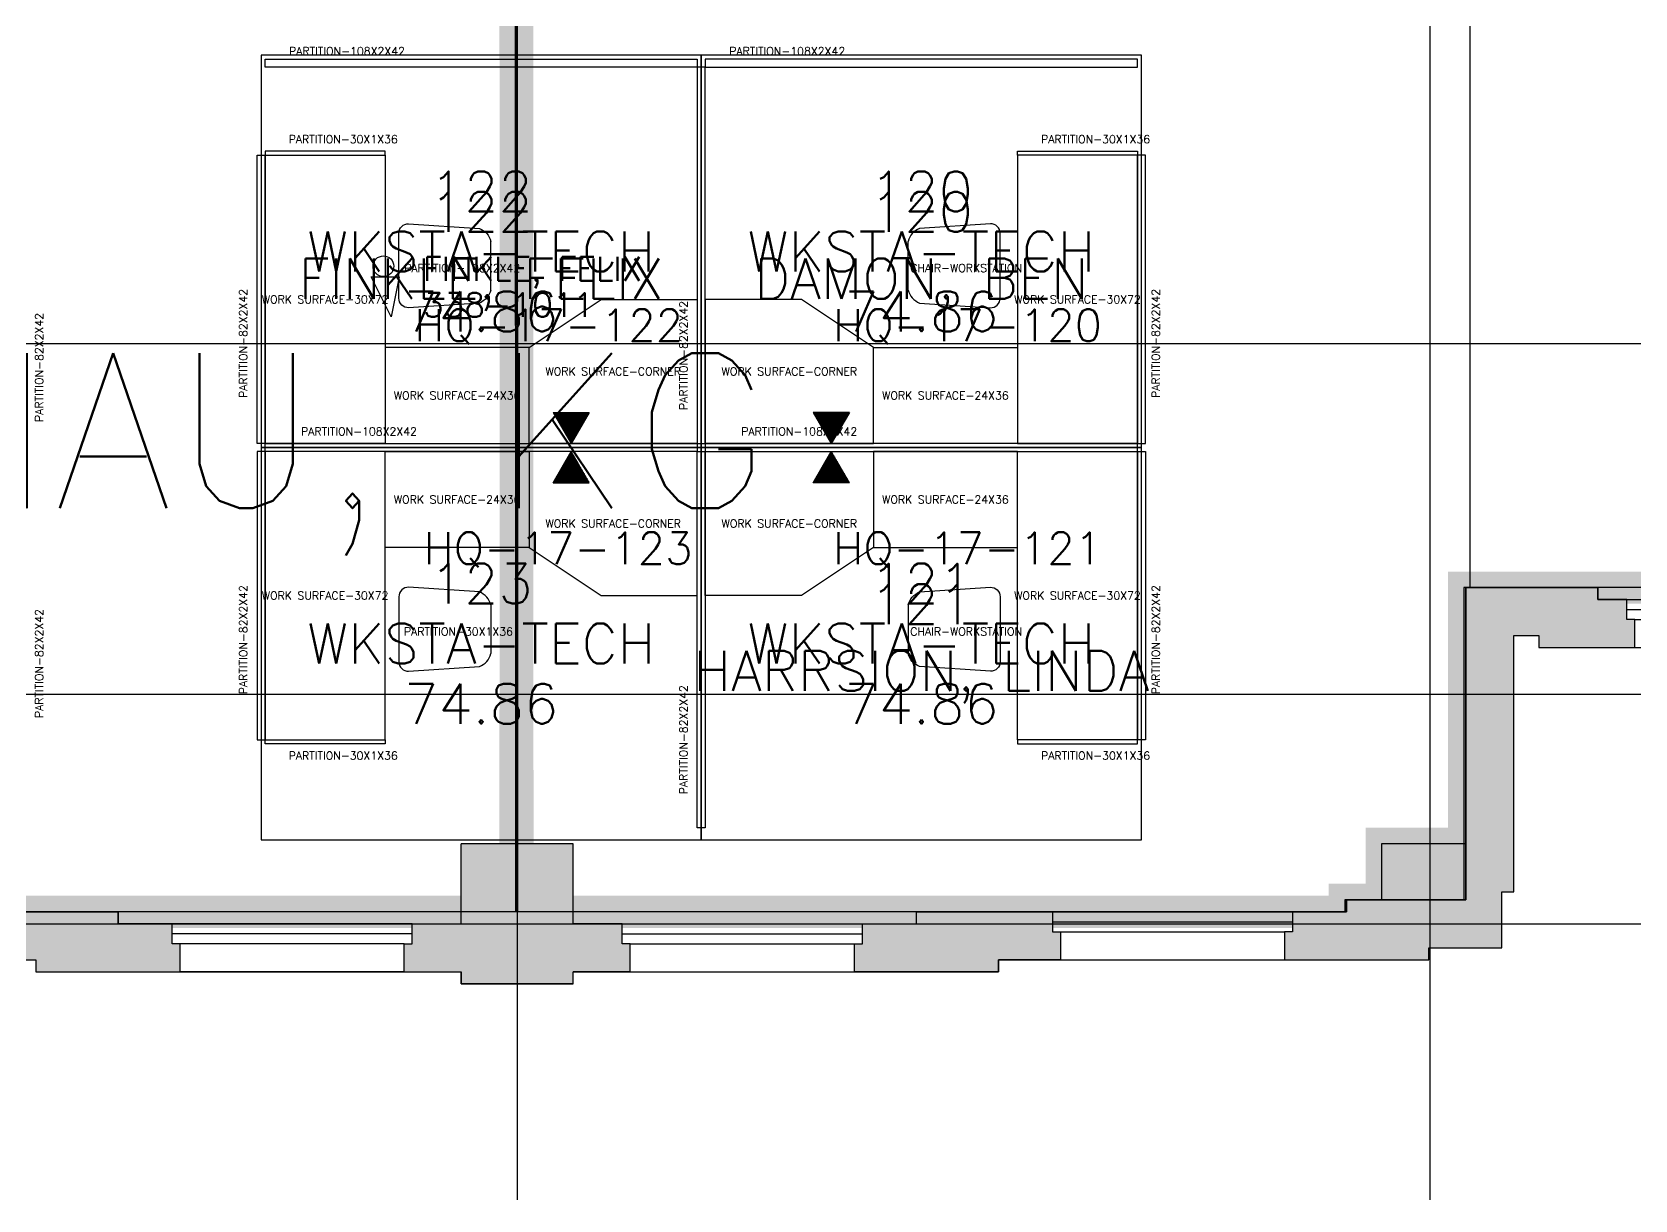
# Model space of a CAD drawing. Extents: x -90 to 4351, y -312 to 2865.
# Drawn here: x 634.2 to 1034.7, y -312 to -20.2 of the extents above; entities that cross this region are included whole.
import ezdxf
from ezdxf.enums import TextEntityAlignment as Align

# ---------------------------------------------------------------- set-up
doc = ezdxf.new("R2010")
doc.units = 0
doc.header["$LTSCALE"] = 120
doc.header["$MEASUREMENT"] = 0
doc.layers.get('0').update_dxf_attribs({"linetype": 'CONTINUOUS'})
for name, color, linetype in [('Added', 3, 'CONTINUOUS'), ('Deleted', 1, 'CONTINUOUS'), ('PL', 82, 'CONTINUOUS')]:
    doc.layers.add(name, color=color, linetype=linetype)
doc.styles.add('ASSETTEXT', font='simplex.shx')
doc.styles.get("Standard").update_dxf_attribs({"font": 'simplex.shx'})

# ---------------------------------------------------------------- blocks, each defined once
blk = doc.blocks.new('WNH')
for p, q in [((-2, 5), (58, 5)), ((-2, 2.5), (58, 2.5)), ((0, 0), (56, 0))]:
    blk.add_line(p, q)
at = {"layer": 'PL'}
blk.add_line((0, -7), (56, -7), dxfattribs=at)
blk = doc.blocks.new('CWSURF')
blk.add_lwpolyline([(24, 36), (0, 36), (0, 0), (42, 0), (42, 24)], close=True)
blk = doc.blocks.new('CHAIR')
blk.add_lwpolyline([(-6.087272, 11.499599, 0.234283), (-9.327464, 8.599554), (-10.501149, -9.063947, 0.418572), (-8.101414, -11.4996), (8.101414, -11.4996, 0.418572), (10.501149, -9.063947), (9.327464, 8.599554, 0.234283), (6.087272, 11.499599, 0.234283)], format="xyb")
blk.add_lwpolyline([(-6.087273, 11.4996), (6.087273, 11.4996)])
blk = doc.blocks.new('UNIT')
blk.add_lwpolyline([(0, 0), (1, 0), (1, 1), (0, 1)], close=True)
blk = doc.blocks.new('WSURF')
for p, q in [((0, 1), (0, 0)), ((1, 1), (0, 1)), ((1, 0), (1, 1)), ((0, 0), (1, 0))]:
    blk.add_line(p, q)
blk = doc.blocks.new('PART')
for p, q in [((1, 2), (0, 2)), ((0, 2), (0, 0)), ((1, 0), (1, 2)), ((0, 0), (1, 0))]:
    blk.add_line(p, q)
blk = doc.blocks.new('PERSON')
blk.add_lwpolyline([(-8, 0), (-13, 10), (-6, 10), (-8, 0)])
blk.add_circle((-9.918655, 12.655), 2.586836)
blk = doc.blocks.new('OUTLETW')
for p, q in [((7.79, 4.5), (0, 0)), ((7.05, 4.07), (7.79, 4.07)), ((7.43, 4.29), (7.79, 4.29)), ((7.79, -4.5), (7.79, 4.5)), ((7.79, -4.5), (0, 0)), ((0.19, 0.11), (7.79, 0.11)), ((0.57, 0.33), (7.79, 0.33)), ((0.95, 0.55), (7.79, 0.55)), ((1.33, 0.77), (7.79, 0.77)), ((1.72, 0.99), (7.79, 0.99)), ((2.1, 1.21), (7.79, 1.21)), ((2.48, 1.43), (7.79, 1.43)), ((2.86, 1.65), (7.79, 1.65)), ((3.24, 1.87), (7.79, 1.87)), ((3.62, 2.09), (7.79, 2.09)), ((4, 2.31), (7.79, 2.31)), ((4.38, 2.53), (7.79, 2.53)), ((4.76, 2.75), (7.79, 2.75)), ((5.15, 2.97), (7.79, 2.97)), ((5.53, 3.19), (7.79, 3.19)), ((5.91, 3.41), (7.79, 3.41)), ((6.29, 3.63), (7.79, 3.63)), ((6.67, 3.85), (7.79, 3.85)), ((0.19, -0.11), (7.79, -0.11)), ((0.57, -0.33), (7.79, -0.33)), ((0.95, -0.55), (7.79, -0.55)), ((1.33, -0.77), (7.79, -0.77)), ((1.72, -0.99), (7.79, -0.99)), ((2.1, -1.21), (7.79, -1.21)), ((2.48, -1.43), (7.79, -1.43)), ((2.86, -1.65), (7.79, -1.65)), ((3.24, -1.87), (7.79, -1.87)), ((3.62, -2.09), (7.79, -2.09)), ((4, -2.31), (7.79, -2.31)), ((4.38, -2.53), (7.79, -2.53)), ((4.76, -2.75), (7.79, -2.75)), ((5.15, -2.97), (7.79, -2.97)), ((5.53, -3.19), (7.79, -3.19)), ((5.91, -3.41), (7.79, -3.41)), ((6.29, -3.63), (7.79, -3.63)), ((6.67, -3.85), (7.79, -3.85)), ((7.05, -4.07), (7.79, -4.07)), ((7.43, -4.29), (7.79, -4.29))]:
    blk.add_line(p, q)

msp = doc.modelspace()

# ---------------------------------------------------------------- hatches: boundary and pattern name
at = {"layer": 'Deleted'}
h = msp.add_hatch(color=256, dxfattribs=at)
h.paths.add_polyline_path([(1025.45, -159.02), (992.45, -159.02), (992.45, -223.02), (971.45, -223.02), (971.45, -237.02), (962.7, -237.02), (962.7, -240.02), (949.2, -240.02), (949.2, -245.02), (947.2, -245.02), (947.2, -252.02), (983.2, -252.02), (983.2, -249.02), (1001.45, -249.02), (1001.45, -235.02), (1004.45, -235.02), (1004.45, -171.02), (1010.7, -171.02), (1010.7, -174.02), (1034.7, -174.02), (1034.7, -167.02), (1032.7, -167.02), (1032.7, -162.02), (1025.45, -162.02)])
h.paths.add_polyline_path([(875.7, -255.02), (839.7, -255.02), (839.7, -248.02), (841.7, -248.02), (841.7, -243.02), (855.2, -243.02), (855.2, -240.02), (889.2, -240.02), (889.2, -245.02), (891.2, -245.02), (891.2, -252.02), (875.7, -252.02)])
h = msp.add_hatch(color=256, dxfattribs=at)
h.paths.add_polyline_path([(655.7, -243.02), (655.7, -240.02), (621.7, -240.02), (621.7, -245.02), (619.7, -245.02), (619.7, -252.02), (635.2, -252.02), (635.2, -255.02), (671.2, -255.02), (671.2, -248.02), (669.2, -248.02), (669.2, -243.02)])
h.paths.add_polyline_path([(769.45, -243.02), (769.45, -223.02), (741.45, -223.02), (741.45, -243.02), (729.2, -243.02), (729.2, -248.02), (727.2, -248.02), (727.2, -255.02), (741.45, -255.02), (741.45, -258.02), (769.45, -258.02), (769.45, -255.02), (783.7, -255.02), (783.7, -248.02), (781.7, -248.02), (781.7, -243.02)])

# ---------------------------------------------------------------- linework, layer by layer
at = {"layer": 'Added'}
msp.add_lwpolyline([(35.82, -185.65), (4350.51, -185.65), (4350.51, 2865.44), (35.82, 2865.44)], close=True, dxfattribs=at)
at = {"layer": 'Deleted'}
for p, q in [((755.45, 744), (755.45, -312)), ((755.45, 744), (755.45, -312)), ((983.45, 744), (983.45, -312)), ((-47.89, -98), (1566.19, -98)), ((1025.45, -159.02), (992.45, -159.02)), ((992.45, -159.02), (992.45, -223.02)), ((992.45, -159.02), (992.45, -223.02)), ((1025.45, -159.02), (992.45, -159.02)), ((1025.45, -162.02), (1025.45, -159.02)), ((1025.45, -162.02), (1025.45, -159.02)), ((1032.7, -162.02), (1025.45, -162.02)), ((1032.7, -162.02), (1025.45, -162.02)), ((1032.7, -162.02), (1092.7, -162.02)), ((1032.7, -167.02), (1032.7, -162.02)), ((1032.7, -167.02), (1032.7, -162.02)), ((1034.7, -167.02), (1032.7, -167.02)), ((1034.7, -167.02), (1032.7, -167.02)), ((1034.7, -174.02), (1034.7, -167.02)), ((1034.7, -174.02), (1034.7, -167.02)), ((1004.45, -235.02), (1004.45, -171.02)), ((1004.45, -171.02), (1010.7, -171.02)), ((1004.45, -235.02), (1004.45, -171.02)), ((1004.45, -171.02), (1010.7, -171.02)), ((1010.7, -171.02), (1010.7, -174.02)), ((1010.7, -171.02), (1010.7, -174.02)), ((1010.7, -174.02), (1034.7, -174.02)), ((1010.7, -174.02), (1034.7, -174.02)), ((769.45, -223.02), (741.45, -223.02)), ((741.45, -243.02), (741.45, -223.02)), ((769.45, -223.02), (741.45, -223.02)), ((741.45, -243.02), (741.45, -223.02)), ((769.45, -243.02), (769.45, -223.02)), ((769.45, -243.02), (769.45, -223.02)), ((992.45, -223.02), (971.45, -223.02)), ((971.45, -223.02), (971.45, -237.02)), ((992.45, -223.02), (971.45, -223.02)), ((971.45, -223.02), (971.45, -237.02)), ((1001.45, -249.02), (1001.45, -235.02)), ((1001.45, -235.02), (1004.45, -235.02)), ((1001.45, -249.02), (1001.45, -235.02)), ((1001.45, -235.02), (1004.45, -235.02)), ((655.7, -240.02), (621.7, -240.02)), ((655.7, -240.02), (621.7, -240.02)), ((655.7, -243.02), (655.7, -240.02)), ((655.7, -243.02), (655.7, -240.02)), ((855.2, -243.02), (855.2, -240.02)), ((855.2, -240.02), (889.2, -240.02)), ((855.2, -243.02), (855.2, -240.02)), ((855.2, -240.02), (889.2, -240.02)), ((889.2, -240.02), (949.2, -240.02)), ((889.2, -240.02), (889.2, -245.02)), ((889.2, -240.02), (889.2, -245.02)), ((962.7, -240.02), (949.2, -240.02)), ((949.2, -240.02), (949.2, -245.02)), ((962.7, -240.02), (949.2, -240.02)), ((949.2, -240.02), (949.2, -245.02)), ((971.45, -237.02), (962.7, -237.02)), ((962.7, -237.02), (962.7, -240.02)), ((971.45, -237.02), (962.7, -237.02)), ((962.7, -237.02), (962.7, -240.02)), ((-47.89, -243), (1566.19, -243)), ((669.2, -243.02), (655.7, -243.02)), ((669.2, -243.02), (655.7, -243.02)), ((669.2, -243.02), (729.2, -243.02)), ((669.2, -248.02), (669.2, -243.02)), ((669.2, -248.02), (669.2, -243.02)), ((729.2, -243.02), (741.45, -243.02)), ((729.2, -248.02), (729.2, -243.02)), ((729.2, -243.02), (741.45, -243.02)), ((729.2, -248.02), (729.2, -243.02)), ((781.7, -243.02), (769.45, -243.02)), ((781.7, -243.02), (769.45, -243.02)), ((781.7, -248.02), (781.7, -243.02)), ((781.7, -243.02), (841.7, -243.02)), ((781.7, -248.02), (781.7, -243.02)), ((841.7, -248.02), (841.7, -243.02)), ((841.7, -243.02), (855.2, -243.02)), ((841.7, -248.02), (841.7, -243.02)), ((841.7, -243.02), (855.2, -243.02)), ((671.2, -248.02), (669.2, -248.02)), ((671.2, -248.02), (669.2, -248.02)), ((671.2, -255.02), (671.2, -248.02)), ((671.2, -255.02), (671.2, -248.02)), ((727.2, -248.02), (729.2, -248.02)), ((727.2, -255.02), (727.2, -248.02)), ((727.2, -248.02), (729.2, -248.02)), ((727.2, -255.02), (727.2, -248.02)), ((783.7, -248.02), (781.7, -248.02)), ((783.7, -248.02), (781.7, -248.02)), ((783.7, -255.02), (783.7, -248.02)), ((783.7, -255.02), (783.7, -248.02)), ((839.7, -255.02), (839.7, -248.02)), ((839.7, -248.02), (841.7, -248.02)), ((839.7, -255.02), (839.7, -248.02)), ((839.7, -248.02), (841.7, -248.02)), ((889.2, -245.02), (891.2, -245.02)), ((889.2, -245.02), (891.2, -245.02)), ((891.2, -245.02), (891.2, -252.02)), ((891.2, -245.02), (891.2, -252.02)), ((949.2, -245.02), (947.2, -245.02)), ((947.2, -245.02), (947.2, -252.02)), ((949.2, -245.02), (947.2, -245.02)), ((947.2, -245.02), (947.2, -252.02)), ((619.7, -252.02), (635.2, -252.02)), ((619.7, -252.02), (635.2, -252.02)), ((635.2, -252.02), (635.2, -255.02)), ((635.2, -252.02), (635.2, -255.02)), ((891.2, -252.02), (875.7, -252.02)), ((875.7, -252.02), (875.7, -255.02)), ((891.2, -252.02), (875.7, -252.02)), ((875.7, -252.02), (875.7, -255.02)), ((947.2, -252.02), (983.2, -252.02)), ((947.2, -252.02), (983.2, -252.02)), ((983.2, -252.02), (983.2, -249.02)), ((983.2, -249.02), (1001.45, -249.02)), ((983.2, -252.02), (983.2, -249.02)), ((983.2, -249.02), (1001.45, -249.02)), ((635.2, -255.02), (671.2, -255.02)), ((635.2, -255.02), (671.2, -255.02)), ((727.2, -255.02), (741.45, -255.02)), ((727.2, -255.02), (741.45, -255.02)), ((741.45, -258.02), (741.45, -255.02)), ((741.45, -258.02), (741.45, -255.02)), ((783.7, -255.02), (769.45, -255.02)), ((769.45, -258.02), (769.45, -255.02)), ((783.7, -255.02), (769.45, -255.02)), ((769.45, -258.02), (769.45, -255.02)), ((875.7, -255.02), (839.7, -255.02)), ((875.7, -255.02), (839.7, -255.02)), ((769.45, -258.02), (741.45, -258.02)), ((769.45, -258.02), (741.45, -258.02))]:
    msp.add_line(p, q, dxfattribs=at)
at = {"layer": 'Deleted', "const_width": 8}
for points in [[(1199.95, -159.02), (992.45, -159.02), (992.45, -223.02), (971.45, -223.02), (971.45, -237.02), (962.7, -237.02), (962.7, -240.02), (755, -240.02), (755.45, 685), (855.2, 684.98), (855.2, 681.98), (962.7, 681.98), (962.7, 678.98), (971.45, 678.98), (971.45, 664.98), (992.45, 664.98), (992.45, 600.98), (1191.2, 600.98)], [(1220, -159.02), (1025, -159.02), (992, -159.02), (992, -237.02), (962.25, -237.02), (962.25, -240.02), (755.09, -240.02), (755, 52.98), (996, 52.98), (996, 391.98), (755, 391.98), (755, 685), (992.05, 685), (992, 600.98), (1220, 600.98)], [(1199.95, -159.02), (992.45, -159.02), (992.45, -223.02), (971.45, -223.02), (971.45, -237.02), (962.7, -237.02), (962.7, -240.02), (755, -240.02), (755.45, 685), (855.2, 684.98), (855.2, 681.98), (962.7, 681.98), (962.7, 678.98), (971.45, 678.98), (971.45, 664.98), (992.45, 664.98), (992.45, 600.98), (1191.2, 600.98)], [(1220.45, -159), (1025.45, -159), (992.45, -159), (992.45, -237), (962.7, -237), (962.7, -240), (755.53, -240), (755.45, 53), (996.45, 53), (996.45, 392), (755.45, 392), (755.45, 685.02), (992.5, 685.02), (992.45, 601), (1220.45, 601)], [(548.2, -240.02), (755, -240.02), (755.45, 664.98)], [(548.2, -240.02), (755, -240.02), (755.45, 664.98)], [(287, 52.98), (755, 52.98), (755.09, -240.02), (547.75, -240.02)], [(287.45, 53), (755.45, 53), (755.53, -240), (548.2, -240)]]:
    msp.add_lwpolyline(points, dxfattribs=at)
at = {"layer": 'Deleted'}
for points in [[(1220, -159.02), (1025, -159.02), (992, -159.02), (992, -237.02), (962.25, -237.02), (962.25, -240.02), (755.09, -240.02), (755, 52.98), (996, 52.98), (996, 391.98), (755, 391.98), (755, 685), (992.05, 685), (992, 600.98), (1220, 600.98)], [(1220.45, -159), (1025.45, -159), (992.45, -159), (992.45, -237), (962.7, -237), (962.7, -240), (755.53, -240), (755.45, 53), (996.45, 53), (996.45, 392), (755.45, 392), (755.45, 685.02), (992.5, 685.02), (992.45, 601), (1220.45, 601)], [(287, 52.98), (755, 52.98), (755.09, -240.02), (547.75, -240.02)], [(287.45, 53), (755.45, 53), (755.53, -240), (548.2, -240)], [(548.2, -240.02), (655.7, -240.02), (655.7, -243.02), (855.2, -243.02), (855.2, -240.02), (962.7, -240.02), (962.7, -237.02), (992.45, -237.02), (992.45, -159.02), (1025.45, -159.02), (1025.45, -162.02), (1191.2, -162.02)], [(527.7, -252.02), (635.2, -252.02), (635.2, -255.02), (741.45, -255.02), (741.45, -258.02), (769.45, -258.02), (769.45, -255.02), (875.7, -255.02), (875.7, -252.02), (983.2, -252.02), (983.2, -249.02), (1001.45, -249.02), (1001.45, -235.02), (1004.45, -235.02), (1004.45, -171.02), (1010.7, -171.02), (1010.7, -174.02), (1097.7, -174.02)]]:
    msp.add_lwpolyline(points, dxfattribs=at)
for points in [[(1221.45, -78.02), (1221.45, -5), (993.45, -5), (993.45, -159.02), (1025.45, -159.02), (1025.45, -162.02), (1191.2, -162.02), (1191.2, -159.02), (1220.45, -159.02), (1220.45, -78.02)], [(801.45, -26.02), (691.45, -26.02), (691.45, -124.02), (801.45, -124.02)], [(911.45, -26.02), (801.45, -26.02), (801.45, -124.02), (911.45, -124.02)], [(801.45, -124.02), (691.45, -124.02), (691.45, -222.02), (801.45, -222.02)], [(911.45, -124.02), (801.45, -124.02), (801.45, -222.02), (911.45, -222.02)]]:
    msp.add_lwpolyline(points, close=True, dxfattribs=at)

# ---------------------------------------------------------------- block references
for name, p, xscale, yscale, zscale in [('UNIT', (800.45, -29.02), -108, 2, 42), ('UNIT', (802.45, -29.02), 108, 2, 42), ('PART', (800.45, -123.02), 2, 47, 2), ('WSURF', (722.45, -123.02), -30, 72, 30), ('WSURF', (880.45, -123.02), 30, 72, 30), ('WSURF', (758.45, -99.02), -36, -24, 36), ('WSURF', (844.45, -99.02), 36, -24, 36), ('UNIT', (800.45, -125.02), -108, 2, 42), ('UNIT', (802.45, -125.02), 108, 2, 42), ('PART', (692.45, -125.02), -2, -36, 2), ('PART', (910.45, -125.02), 2, -36, 2), ('PART', (692.45, -197.02), 30, -0.5, 30), ('PART', (910.45, -197.02), -30, -0.5, 30)]:
    msp.add_blockref(name, p, dxfattribs=dict(at, xscale=xscale, yscale=yscale, zscale=zscale))
at = {"layer": 'Deleted', "rotation": 180}
for name, p, xscale, yscale, zscale in [('PART', (692.45, -123.02), 2, -36, 2), ('PART', (692.45, -51.02), -30, -0.5, 30), ('PART', (910.45, -51.02), 30, -0.5, 30), ('PART', (910.45, -123.02), -2, -36, 2), ('WSURF', (722.45, -125.02), 30, 72, 30), ('WSURF', (758.45, -149.02), 36, -24, 36), ('PART', (800.45, -125.02), -2, 47, 2), ('WSURF', (844.45, -149.02), -36, -24, 36), ('WSURF', (880.45, -125.02), -30, 72, 30)]:
    msp.add_blockref(name, p, dxfattribs=dict(at, xscale=xscale, yscale=yscale, zscale=zscale))
at = {"layer": 'Deleted', "xscale": -1}
for name, p, rotation in [('CHAIR', (737.39, -78.61), 270), ('OUTLETW', (768.96, -123.02), 270), ('CWSURF', (802.45, -125.02), 180), ('OUTLETW', (833.94, -125.02), 90), ('CHAIR', (864.61, -169.42), 90)]:
    msp.add_blockref(name, p, dxfattribs=dict(at, rotation=rotation))
at = {"layer": 'Deleted'}
for name, p, rotation in [('CHAIR', (864.61, -78.61), 90), ('OUTLETW', (833.94, -123.02), 90), ('CWSURF', (800.45, -125.02), 180), ('OUTLETW', (768.96, -125.02), 270), ('CHAIR', (737.39, -169.42), 270)]:
    msp.add_blockref(name, p, dxfattribs=dict(at, rotation=rotation))
for name, p in [('PERSON', (731.94, -91.38)), ('CWSURF', (802.45, -123.02)), ('WNH', (1034.7, -167.02)), ('WNH', (891.2, -245.02)), ('WNH', (783.7, -248.02))]:
    msp.add_blockref(name, p, dxfattribs=at)
at = {"layer": 'Deleted', "xscale": -1}
for name, p in [('CWSURF', (800.45, -123.02)), ('WNH', (727.2, -248.02))]:
    msp.add_blockref(name, p, dxfattribs=at)

# ---------------------------------------------------------------- texts
at = {"layer": 'Added', "insert": (104.38, -35.77), "char_height": 38.7789, "attachment_point": 1}
msp.add_mtext_dynamic_manual_height_columns('STAND 23.06.2023\\PIMMO 155 BRIGITTENAU, KG', width=3734.096, gutter_width=1.25, heights=[-112.43], dxfattribs=at)
at = {"layer": 'Deleted', "style": 'ASSETTEXT'}
for s, p in [('PARTITION-108X2X42', (727.4, -26)), ('PARTITION-108X2X42', (837.4, -26)), ('PARTITION-30X1X36', (725.6, -48)), ('PARTITION-30X1X36', (913.6, -48)), ('PARTITION-108X2X42', (756.19, -80.18)), ('CHAIR-WORKSTATION', (881.6, -80.18)), ('PARTITION-108X2X42', (730.4, -121)), ('PARTITION-108X2X42', (840.4, -121)), ('PARTITION-30X1X36', (754.39, -171)), ('CHAIR-WORKSTATION', (881.6, -171)), ('PARTITION-30X1X36', (725.6, -202)), ('PARTITION-30X1X36', (913.6, -202))]:
    msp.add_text(s, height=2, dxfattribs=at).set_placement(p, align=Align.RIGHT)
for s, height, p in [('122', 10, (746.45, -65.02)), ('120', 10, (856.45, -65.02)), ('WKSTA-TECH', 10, (746.45, -80.02)), ('WKSTA-TECH', 10, (856.45, -80.02)), ('WORK SURFACE-30X72', 2, (707.45, -88.02)), ('74.86', 10, (746.45, -95.02)), ('74.86', 10, (856.45, -95.02)), ('WORK SURFACE-30X72', 2, (895.45, -88.02)), ('HQ-17-122', 8, (763.31, -97.46)), ('HQ-17-120', 8, (867.98, -97.46)), ('WORK SURFACE-CORNER', 2, (779.45, -106.02)), ('WORK SURFACE-CORNER', 2, (823.45, -106.02)), ('WORK SURFACE-24X36', 2, (740.45, -112.02)), ('WORK SURFACE-24X36', 2, (862.45, -112.02)), ('WORK SURFACE-24X36', 2, (740.45, -138.02)), ('WORK SURFACE-24X36', 2, (862.45, -138.02)), ('WORK SURFACE-CORNER', 2, (779.45, -144.02)), ('WORK SURFACE-CORNER', 2, (823.45, -144.02)), ('HQ-17-123', 8, (765.65, -153.18)), ('HQ-17-121', 8, (867.98, -153.18)), ('123', 10, (746.45, -163.02)), ('121', 10, (856.45, -163.02)), ('WORK SURFACE-30X72', 2, (707.45, -162.02)), ('WORK SURFACE-30X72', 2, (895.45, -162.02)), ('WKSTA-TECH', 10, (746.45, -178.02)), ('WKSTA-TECH', 10, (856.45, -178.02)), ('74.86', 10, (746.45, -193.02)), ('74.86', 10, (856.45, -193.02))]:
    msp.add_text(s, height=height, dxfattribs=at).set_placement(p, align=Align.CENTER)
for s, p in [('FINKLE, FELIX', (731.94, -82.38)), ('338-1011', (731.94, -91.38))]:
    msp.add_text(s, height=6, dxfattribs=at).set_placement(p)
for p in [(688, -84.4), (798, -87.4), (916, -84.4), (637, -90.4), (688, -158.4), (916, -158.4), (637, -164.37), (798, -183.4)]:
    msp.add_text('PARTITION-82X2X42', height=2, rotation=90, dxfattribs=at).set_placement(p, align=Align.RIGHT)
at = {"layer": 'Deleted', "char_height": 10, "width": 110, "attachment_point": 5, "style": 'ASSETTEXT'}
for s, insert in [('122\\PFINKLE, FELIX', (746.45, -75.02)), ('120\\PDAMON, BEN', (856.45, -75.02)), ('121\\PHARRSION, LINDA', (856.45, -173.02))]:
    msp.add_mtext(s, dxfattribs=dict(at, insert=insert))

doc.saveas('drawing.dxf')
